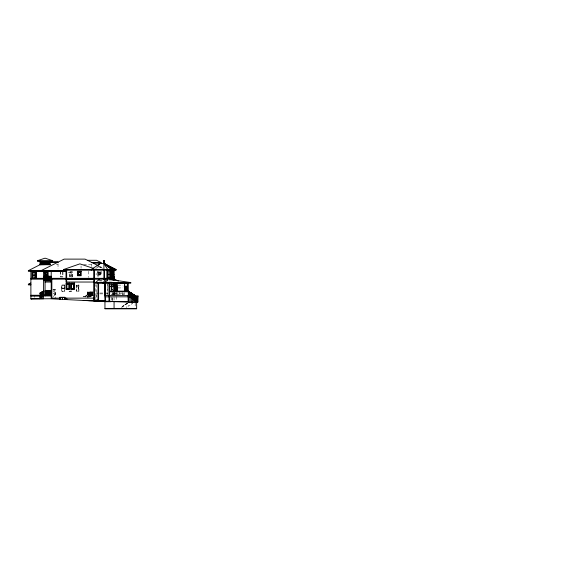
<?xml version="1.0" encoding="UTF-8"?>
<svg xmlns="http://www.w3.org/2000/svg" width="567" height="567" viewBox="0 0 567 567"><rect width="100%" height="100%" fill="white"/><g stroke="black" fill="none" stroke-linecap="round" stroke-linejoin="round"><path stroke-width="0.43" stroke-dasharray="2.83 2.13" d="M112.904 289.546L111.529 289.546L111.763 284.393M119.431 293.472L119.517 292.678M122.259 293.472L122.089 292.65M76.609 291.133L76.999 290.573M78.296 288.709L78.721 288.1L78.296 287.526M53.17 296.718L53.766 295.91M54.028 295.563L54.524 294.883M54.765 294.564L55.282 293.862L54.765 293.16M119.878 292.749L119.517 292.657M70.57 276.164L70.046 276.746L70.046 272.089L72.158 272.089L72.215 276.795L69.989 276.795L69.989 272.032L72.215 272.032M70.882 275.824L71.463 275.179M71.782 274.832L72.158 274.414L71.782 274.003M110.579 285.144L111.21 284.471L109.835 284.471M89.175 297.193L91.174 295.712L91.578 296.257L90.033 297.406M85.851 295.981L91.174 292.189M88.509 297.044L91.174 295.152M88.544 297.158L91.237 295.244M121.671 307.271L127.44 303.182M127.773 303.161L121.707 307.25M96.447 273.733L95.922 274.095L96.447 274.463M96.978 273.365L97.715 272.855M98.141 272.557L98.672 272.195M127.051 303.168L122.359 306.449L127.15 303.31M95.625 268.46L99.282 266.632L102.974 268.46M104.626 281.749L107.496 280.977L107.439 279.092M83.59 264.3L92.06 264.3M56.324 264.725L58.032 264.725M97.446 266.533L99.14 266.533M98.417 272.132L100.536 272.132M68.139 272.507L71.187 272.507L71.187 279.113M98.417 273.195L100.536 273.195M97.574 274.463L101.38 274.463M98.828 280.764L103.059 280.764M99.466 280.977L103.045 280.977M103.91 280.977L112.946 280.977M111.423 284.79L112.904 284.79M117.957 285.144L122.961 285.144M110.097 286.215L112.953 286.215M110.416 286.37L112.798 286.37M110.813 286.533L112.953 286.533M108.829 286.796L114.385 286.796M111.366 286.959L112.798 286.959M117.957 287.916L122.961 287.916M61.846 288.093L64.702 288.093M61.846 288.256L64.702 288.256L64.645 291.133M64.645 288.305L61.895 288.305L61.895 291.133M52.901 289.546L55.438 289.546L55.438 297.165M52.979 289.709L55.282 289.709L55.282 298.015M53.447 290.339L54.645 290.339L54.645 293.295L53.447 293.295M69.146 291.19L71.371 291.19M68.99 291.346L71.527 291.346M92.669 291.906L87.679 291.906L87.679 295.712M89.926 291.998L89.799 295.173M87.679 292.133L90.961 292.133M94.817 292.111L91.436 292.111L91.436 295.152L94.817 295.152M111.926 292.933L114.066 292.933M96.461 293.04L99.076 293.04M99.948 293.04L105.186 293.04M106.057 293.04L107.801 293.04M112.16 293.04L116.611 293.04M112.195 293.394L113.747 293.394L113.747 295.265M118.928 293.472L122.755 293.472M53.447 293.763L54.645 293.763L54.645 297.377M96.461 293.89L99.076 293.89M99.948 293.89L105.186 293.89M106.057 293.89L107.801 293.89M116.611 293.89L112.798 293.89L112.798 293.04M111.897 294.259L113.698 294.259L113.698 292.565M111.21 294.415L114.066 294.415M90.961 295.173L87.679 295.173L87.835 292.104M87.679 295.287L90.961 295.287M94.817 295.287L91.436 295.287L91.436 295.712M93.179 295.712L87.573 295.712L87.573 298.384M96.461 295.712L95.83 295.712L95.83 284.521M91.174 296.456L90.174 296.562M83.058 296.654L92.726 296.562M96.461 296.562L95.83 296.562L95.83 300.432M83.221 296.81L85.525 296.81M85.681 296.81L87.984 296.81M99.005 266.022L103.151 268.078M98.502 266.66L102.11 268.474M96.978 274.832L97.715 275.342M98.141 275.64L98.672 276.001M70.046 272.089L70.528 272.614M70.882 273.003L71.463 273.648M53.114 290.928L53.745 291.778M54.028 292.161L54.524 292.841M77.254 286.101L77.629 286.611M77.764 286.796L78.104 287.263M70.882 290.531L71.314 291.133M77.041 285.818L76.609 285.208L78.721 285.208L78.778 291.19L76.552 291.19L76.552 285.158L78.778 285.158L78.721 291.133M107.248 280.977L107.248 278.44M135.166 303.097L135.166 307.534M132.65 303.012L132.65 303.784L131.381 303.784L131.381 304.55L130.077 304.55L130.077 305.315L128.808 305.315L128.808 306.081L127.54 306.081L127.54 306.853L126.264 306.853L126.264 307.619M124.435 292.615L124.435 294.84M123.804 293.004L123.804 294.521L117.879 294.521L117.879 293.004M122.543 292.763L122.543 295.209M117.241 292.615L117.241 294.84M116.611 292.324L116.611 295.209M116.611 296.534L116.611 301.446M115.973 292.324L115.973 294.769M115.023 292.891L115.023 294.613M114.385 292.721L114.385 295.265M114.229 292.657L114.229 295.102M114.066 291.268L114.066 295.577M114.066 297.292L114.066 299.858M113.435 292.997L113.435 294.72M112.798 298.086L112.798 301.446M112.16 279.177L112.16 280.977M112.16 283.819L112.16 289.687M112.16 297.377L112.16 300M112.06 284.492L112.06 289.716M111.848 282.671L111.848 290.254M111.529 284.79L111.529 286.215M111.529 286.583L111.529 289.546M111.366 284.074L111.366 290.212M111.267 284.414L111.267 290.446M111.21 283.869L111.21 290.396M111.21 297.335L111.21 299.964M111.054 283.358L111.054 286.215M111.054 286.959L111.054 290.212M107.61 284.492L107.61 291.452M107.532 279.729L107.532 280.977M107.404 282.564L107.404 294.613M106.369 278.44L106.369 280.977M105.816 279.177L105.816 281.721M101.38 271.288L101.38 275.094L97.574 275.094L97.574 271.288M100.749 274.463L100.749 271.919L98.204 271.919L98.204 274.463M99.48 272.132L99.48 274.251M97.985 271.047L97.985 277.079M96.461 284.599L96.461 298.88M92.839 292.083L92.839 295.152M92.478 292.083L92.478 295.152M92.386 292.083L92.386 295.152M91.96 292.083L91.96 295.152M91.854 292.083L91.854 295.152M91.514 263.974L91.514 266.533M91.174 296.562L91.174 291.906L85.617 295.861L85.851 298.199M90.961 291.906L90.961 295.712M90.486 292.104L90.486 295.173M90.38 292.104L90.38 295.173M89.905 292.104L89.905 295.173M89.409 292.104L89.409 295.173M89.302 292.104L89.302 295.173M88.92 292.104L88.92 295.173M88.813 292.104L88.813 295.173M88.672 271.288L88.672 277.447M88.388 292.104L88.388 295.173M88.282 292.104L88.282 295.173M87.998 296.562L87.998 298.072M87.892 291.906L87.892 295.712M81.053 265.888L81.053 268.269M76.396 288.171L76.396 284.995L78.933 284.995L78.933 291.346L76.396 291.346L76.396 288.964M64.645 288.043L64.645 285.208L61.846 285.158L61.846 291.19L64.702 291.19L64.702 285.158L61.895 285.208L61.895 288.043M62.951 271.877L62.951 276.958L60.414 276.958L60.414 271.877M62.795 272.032L62.795 276.795L60.577 276.795L60.577 272.032M58.032 263.882L58.032 268.956M34.7 296.109L34.7 297.377M72.37 271.877L69.833 271.877L69.833 276.958L72.37 276.958L72.37 271.877M100.586 272.082L98.367 272.082L98.367 274.3L100.586 274.3L100.586 272.082M64.858 284.995L61.683 284.995L61.683 291.346L64.858 291.346L64.858 284.995"/><path stroke-width="0.85" d="M66.658 282.033L66.672 270.183M103.726 263.57L104.13 260.395L104.356 263.57L100.288 263.513L91.209 269.545L91.209 270.183M103.669 263.57L103.903 260.395M136.647 296.874L128.631 291.644M105.526 279.276L105.816 278.844L130.757 282.572L130.757 283.202L95.44 283.202L95.44 282.671L99.473 279.177M45.459 279.042L45.998 278.319M46.331 277.873L46.671 277.419M46.87 277.157L47.401 276.448L46.87 275.746M102.953 283.202L105.816 278.844L103.91 279.177L103.91 263.513L116.079 269.545L116.079 270.183L63.483 270.183L63.483 269.545L79.89 263.861L93.945 268.552M134.01 298.823L136.541 298.611M43.702 291.034L39.782 293.231L43.581 291.069M66.02 271.288L28.35 271.288L28.35 270.65L39.988 264.725L50.151 264.456M30.887 284.889L28.35 284.889L28.35 284.258L30.887 282.99M91.209 269.545L93.569 268.425M37.45 260.707L45.069 258.162L52.688 260.707L52.688 261.337L37.45 261.337L37.45 260.707L52.688 260.707M31.589 298.866L30.887 298.88L30.887 270.863M127.61 290.942L128.248 290.935M102.953 282.671L130.757 282.572L95.44 282.671M85.681 300.418L87.984 300.404L87.573 300.432M87.438 260.288L96.553 260.288L101.039 262.514L101.039 263.123L93.158 263.123M46.182 261.933L43.964 261.933L43.964 264.151L46.182 264.151L46.182 261.933L46.133 264.102M58.032 262.16L50.151 262.16L58.032 262.188L53.56 262.16M91.514 262.514L101.039 262.514M41.476 263.038L43.595 263.038M44.013 263.038L46.133 263.038M46.558 263.038L48.67 263.038M39.959 264.364L50.151 264.35M63.483 269.545L116.079 269.545M28.35 270.65L66.02 270.65M107.496 270.565L110.289 270.565M110.622 270.608L112.946 270.608M113.379 270.565L114.031 270.565M113.414 270.728L114.002 270.728M44.346 270.863L66.02 270.863M111.224 270.82L112.826 270.82M113.428 270.82L113.988 270.82M44.169 272.195L47.557 272.195L47.557 280.545M78.232 272.139L80.351 272.139L80.351 274.882L78.232 274.882M107.68 274.4L110.104 274.4M111.224 274.414L112.826 274.414M113.428 274.414L113.988 274.421M32.794 275.158L35.544 275.158M44.042 276.179L43.808 280.495M45.069 276.242L51.207 276.242M113.435 276.32L114.066 276.32L114.066 280.077M45.069 276.455L51.207 276.455M113.414 278.064L114.002 278.064M107.496 278.227L110.289 278.227M110.622 278.227L112.946 278.227M113.386 278.227L114.031 278.227M30.887 278.333L43.588 278.333M48.138 278.333L66.02 278.333M66.665 278.333L93.753 278.333M94.384 278.333L106.872 278.333M113.379 278.269L114.038 278.269M66.764 279.184L93.753 279.177L66.665 279.177M30.887 279.177L43.588 279.177M48.138 279.177L66.02 279.177M94.384 279.233L105.568 279.177M46.87 279.651L44.857 279.651L44.857 272.883L46.87 272.883L46.891 280.474M43.588 280.545L44.169 280.545M44.332 280.545L51.207 280.474M45.069 280.977L51.207 280.977M45.069 282.033L51.207 282.033M93.753 282.033L66.02 282.033L66.02 270.183M113.435 283.514L128.248 283.514M114.066 283.677L117.454 283.677M124.23 283.677L127.61 283.677M66.871 283.939L68.99 283.939M71.633 283.939L73.745 283.939L73.745 288.596L71.633 288.596M28.35 284.258L30.887 284.258M114.066 286.108L117.241 286.108M127.61 286.108L124.237 286.108L124.237 286.477L127.61 286.477M114.066 286.477L117.241 286.477M114.066 287.115L117.241 287.115M124.435 287.115L127.61 287.115M114.066 287.483L117.241 287.483M124.435 287.483L127.61 287.483M114.066 288.121L117.241 288.121M124.435 288.121L127.61 288.121M114.066 288.49L117.241 288.49M124.435 288.49L127.61 288.49M66.871 288.596L68.99 288.596L69.039 283.89L66.814 283.89L66.814 288.646L69.039 288.646M114.066 289.127L117.241 289.127M124.435 289.127L127.61 289.127M114.066 289.496L117.241 289.496M124.435 289.496L127.61 289.496M114.066 290.134L117.241 290.134M124.435 290.134L127.61 290.134M114.066 290.502L117.241 290.502M124.435 290.502L127.61 290.502M45.069 290.857L51.207 290.857M109.622 290.977L117.241 290.935M124.435 290.977L128.589 290.97L128.567 295.712M45.069 291.062L51.207 291.062M114.066 291.133L128.631 291.133L128.631 295.712M109.622 291.771L128.248 291.771M43.581 295.088L43.581 295.96M45.069 295.088L51.207 295.088M45.069 295.166L51.207 295.166M30.887 295.265L51.207 295.265M108.992 295.577L104.86 295.577L104.86 283.202L104.966 308.838L136.647 308.838L136.647 302.246M109.622 295.577L129.028 295.577L128.815 296.002M128.326 295.712L129.028 295.712M44.439 295.953L51.207 295.953M30.887 296.109L43.588 296.109M43.588 296.371L42.319 296.371L42.319 297.165L41.051 297.165L41.051 297.958L39.782 297.958L39.782 298.752M128.815 296.406L130.297 296.406L130.297 296.832L109.622 296.853M104.86 296.853L108.992 296.853M133.684 297.03L135.371 297.03M137.809 297.03L137.646 302.246M130.084 297.236L131.565 297.236L131.565 297.661L130.084 297.661M135.166 297.292L133.89 297.292L133.89 302.246M133.684 297.455L135.371 297.455M131.353 298.065L132.834 298.065L132.834 298.49M59.882 298.136L51.207 298.136L51.207 270.863M64.964 298.136L93.753 298.136M135.166 298.086L134.315 298.086L134.315 300.567M131.353 298.285L133.89 298.285M131.353 298.497L133.89 298.497M136.541 298.823L132.862 299.071M132.621 299.319L134.103 299.319L134.103 298.894M134.74 299.355L135.166 299.355M133.89 299.723L135.371 299.723L135.371 300.149L133.89 300.149M93.753 299.964L97.878 299.964M136.541 300.177L128.631 295.067M83.221 300.404L85.964 300.432M90.706 300.432L85.603 300.567M98.615 300.46L104.86 300.46M135.166 300.553L136.647 300.553L136.647 300.978L135.166 300.978M102.18 300.907L88.672 300.723M104.86 301.183L128.319 301.679M137.384 301.382L137.809 301.382M104.86 301.715L111.21 301.694M128.326 302.119L128.326 295.577L128.326 302.119L93.753 300.978L93.753 270.183M128.248 283.202L128.326 302.204L137.809 302.246L137.809 296.399M104.966 308.413L136.647 308.413M128.326 302.204L128.815 302.211M105.186 301.559L50.009 298.752L30.887 298.88L43.588 298.752L43.588 270.863L31.95 270.863L31.95 278.333M103.91 279.177L104.548 279.219M98.431 265.739L85.071 259.119L64.121 259.119L41.051 270.65L41.051 271.288M113.655 278.758L118.361 281.112M115.824 269.545L103.91 263.513L108.141 270.183M114.435 269.148L103.91 263.513L111.345 269.545M110.827 267.39L103.91 263.513L105.292 264.612M114.562 269.545L103.91 263.513L105.334 264.52M128.631 291.367L136.661 296.598M128.631 291.509L136.541 296.669M128.581 291.707L136.647 296.995M128.631 294.939L136.647 300.177M134.393 298.71L134.393 295.152M134.804 298.979L134.726 295.372M135.719 299.567L135.719 296.017M129.106 291.7L129.106 295.251L129.028 291.651M130.041 295.868L130.041 292.31M45.069 273.344L44.332 272.351L47.401 272.351L47.401 280.545M45.332 273.691L45.906 274.456M46.154 274.789L46.671 275.477M104.108 260.395L104.3 263.57M137.384 302.246L137.384 297.03L136.959 297.03L136.959 302.246M136.541 296.399L136.541 302.246M136.179 296.321L136.179 299.872L136.101 296.272M135.478 295.861L135.478 299.419L135.4 295.811M135.159 295.655L135.166 302.246M135.081 295.605L135.003 300.786M134.804 295.421L134.74 300.786M134.074 294.946L134.074 298.504L133.996 294.897M133.713 294.712L133.713 298.263L133.635 294.656M133.351 294.471L133.351 298.029L133.273 294.422M132.969 294.223L132.969 297.781L132.891 294.174M132.614 293.99L132.614 297.547L132.529 293.94M132.621 298.49L132.621 302.246M132.26 293.756L132.26 297.314L132.175 293.706M131.905 293.529L131.905 297.087L131.827 293.479M131.565 293.309L131.565 296.86L131.487 293.252M131.353 297.661L131.353 302.246M131.225 293.082L131.225 296.64L131.14 293.033M130.857 292.841L130.857 296.399L130.771 292.792M130.516 292.622L130.516 296.18L130.438 292.572M130.169 297.236L130.169 297.661M130.084 296.832L130.084 302.246M129.808 292.161L129.808 295.712L129.73 292.104M129.446 291.927L129.446 295.478L129.368 291.87M128.815 295.577L128.815 302.246M127.61 283.465L127.61 291.332M124.435 283.514L124.435 291.133M117.241 283.514L117.241 291.133M116.611 282.983L116.611 286.399M116.611 289.687L116.611 291.509M115.973 282.99L115.973 286.399M115.973 289.801L115.973 291.509M115.2 270.183L115.2 269.545L103.91 263.513L112.5 269.545L112.5 270.183M115.023 283.422L115.023 286.867M114.385 283.202L114.385 286.37M114.229 283.358L114.229 286.215M114.066 283.202L114.066 291.183M114.066 301.566L114.066 308.413M114.031 270.183L114.031 280.07M113.747 283.401L113.747 286.732M113.705 270.778L113.705 278.057M113.386 270.183L113.386 279.978M112.946 270.183L112.946 279.914M112.025 270.82L112.025 278.014M111.104 270.183L111.104 279.637M110.289 270.183L110.289 279.51M109.622 283.202L109.622 301.183M108.992 282.671L108.992 301.694M108.892 270.778L108.892 278.014M107.496 270.183L107.496 279.099M106.872 270.183L106.872 279.361M105.497 282.671L105.497 301.183M104.548 270.183L104.548 278.333M99.14 263.123L99.14 264.626M98.615 283.202L98.615 301.226M97.985 283.202L97.985 301.19M94.384 270.183L94.384 301.013M66.764 298.136L66.764 299.61M64.964 299.518L64.964 297.271L59.882 297.271L59.882 299.256M64.808 299.511L64.808 297.434L62.505 297.434L62.505 299.39M62.349 299.383L62.349 297.434L60.045 297.434L60.045 299.256M51.845 279.177L51.845 298.136M50.91 276.455L50.91 280.474M50.91 291.062L50.91 295.088M50.832 276.455L50.832 280.474M50.832 291.062L50.832 295.088M50.406 276.455L50.406 280.474M50.406 291.062L50.406 295.088M50.328 276.455L50.328 280.474M50.328 291.062L50.328 295.088M50.151 261.337L50.151 264.725L39.988 264.725L39.988 261.337M49.825 276.455L49.825 280.474M49.825 291.062L49.903 295.088M49.52 261.337L49.52 264.725M49.4 276.455L49.4 280.474M49.4 291.062L49.4 295.088M49.322 276.455L49.322 280.474M49.322 291.062L49.322 295.088M48.882 264.314L48.882 261.77L41.263 261.77L41.263 264.314M48.904 276.455L48.904 280.474M48.904 291.062L48.904 295.088M48.819 276.455L48.819 280.474M48.819 291.062L48.819 295.088M48.401 276.455L48.401 280.474M48.401 291.062L48.401 295.088M48.315 276.455L48.315 280.474M48.315 291.062L48.315 295.088M48.138 270.863L48.138 280.545M47.812 276.455L47.897 280.474M47.812 291.062L47.812 295.088M47.614 261.982L47.614 264.102M47.394 291.062L47.394 295.088M47.316 276.455L47.316 280.474M47.316 291.062L47.316 295.088M46.891 291.062L46.891 295.088M46.813 276.455L46.813 280.474M46.813 291.062L46.813 295.088M46.388 276.455L46.388 280.474M46.388 291.062L46.388 295.088M46.345 261.77L46.345 264.314M46.31 276.455L46.31 280.474M46.31 291.062L46.31 295.088M45.807 276.455L45.807 280.474M45.807 291.062L45.884 295.088M45.381 276.455L45.381 280.474M45.381 291.062L45.381 295.088M45.303 276.455L45.303 280.474M45.303 291.062L45.303 295.088M45.077 261.982L45.077 264.102M45.069 271.288L45.069 295.953M43.928 276.391L43.928 280.417M43.801 261.77L43.801 264.314M43.702 290.857L43.702 295.088M43.482 291.169L43.482 296.371M43.404 291.218L43.404 296.371M43.057 291.431L42.979 296.371M42.638 291.693L42.638 296.371M42.532 261.982L42.532 264.102M42.56 291.743L42.56 296.371M42.213 291.962L42.135 297.165M41.788 292.225L41.788 297.165M41.71 292.274L41.71 297.165M41.37 292.487L41.37 297.165M41.285 292.537L41.285 297.165M40.944 292.756L40.867 297.958M40.633 261.337L40.633 264.725M40.519 293.019L40.519 297.958M40.441 293.068L40.441 297.958M40.094 293.281L40.016 297.958M36.394 270.863L36.394 278.333M35.756 278.333L35.756 271.983L32.581 271.983L32.581 278.333M34.169 272.195L34.169 278.121M43.645 261.933L41.419 261.933L41.419 264.151L43.645 264.151L43.645 261.933M48.727 261.933L46.501 261.933L46.501 264.151L48.727 264.151L48.727 261.933M110.147 270.728L107.631 270.728L107.631 278.064L110.147 278.064L110.147 270.728M112.854 270.771L111.196 270.771L111.196 278.064L112.854 278.064L112.854 270.771M81.194 271.288L77.388 271.288L77.388 275.732L81.194 275.732L81.194 271.288M80.564 271.919L78.019 271.919L78.019 275.094L80.564 275.094L80.564 271.919M80.401 272.082L78.182 272.082L78.182 274.938L80.401 274.938L80.401 272.082M35.601 272.139L32.744 272.139L32.744 278.17L35.601 278.17L35.601 272.139M69.833 283.096L66.02 283.096L66.02 289.439L69.833 289.439L69.833 283.096M74.596 283.096L70.783 283.096L70.783 289.439L74.596 289.439L74.596 283.096M69.195 283.727L66.658 283.727L66.658 288.809L69.195 288.809L69.195 283.727M73.958 283.727L71.421 283.727L71.421 288.809L73.958 288.809L73.958 283.727M73.802 283.89L71.577 283.89L71.577 288.646L73.802 288.646L73.802 283.89M138.022 295.974L136.328 295.974L136.328 296.399L138.022 296.399L138.022 295.974M128.482 295.577L128.454 291.133L128.454 295.577"/></g></svg>
